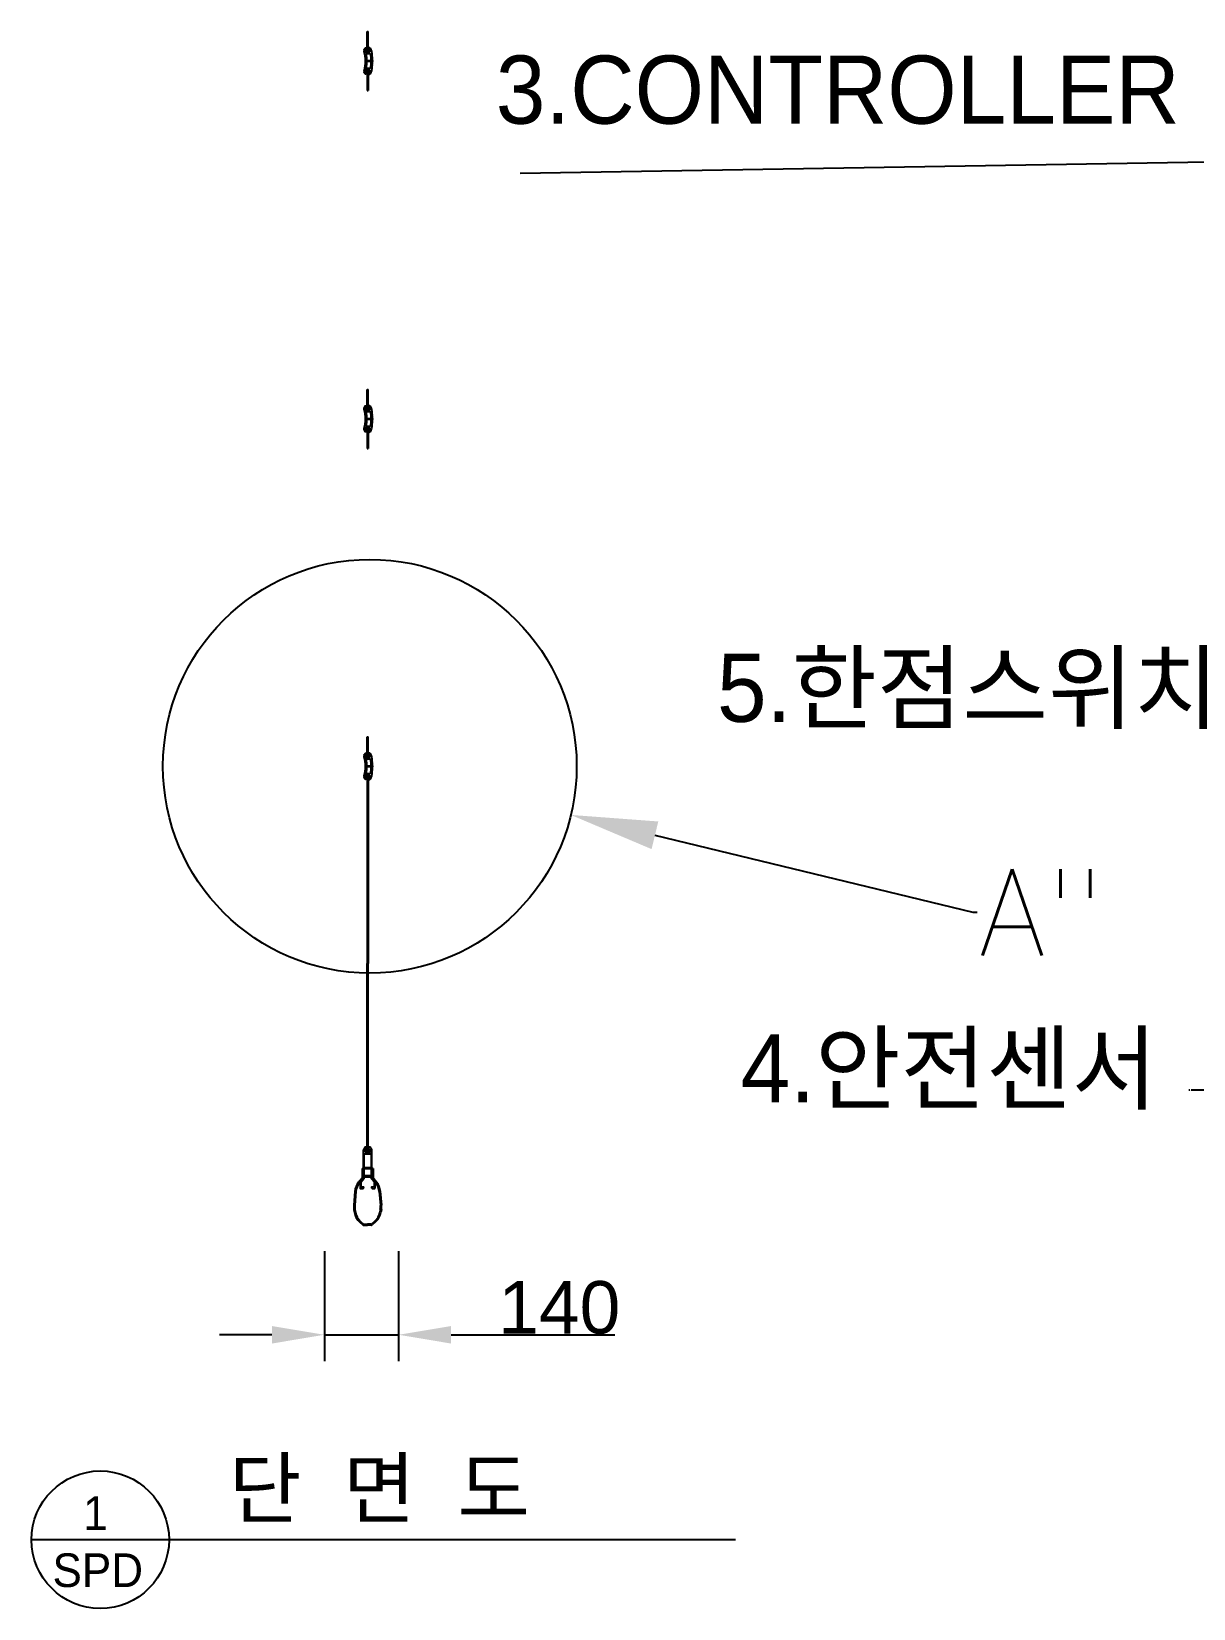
# Model space of a CAD drawing. Header units: millimetres. Extents: x 150937 to 394412, y 327166 to 584759.
# Drawn here: x 224450 to 226665, y 383134 to 386141 of the extents above; entities that cross this region are included whole.
import ezdxf
from ezdxf import colors
from ezdxf.entities.mleader import LeaderData, LeaderLine
from ezdxf.enums import TextEntityAlignment as Align
from ezdxf.math import Vec2, Vec3

# ---------------------------------------------------------------- set-up
doc = ezdxf.new("R2010")
doc.units = ezdxf.units.MM
doc.linetypes.add('CEN', pattern=[62, 60, -1, 0, -1])
doc.layers.add('3', color=3, linetype='Continuous')
doc.layers.add('AM_4', color=3, linetype='Continuous')
doc.layers.add('지시선', color=1, linetype='CEN', lineweight=20)
doc.layers.add('지시선문자', color=40, linetype='Continuous', lineweight=20)
doc.styles.add('ROMANS', font='romans.shx')
doc.styles.get("Standard").update_dxf_attribs({"font": 'arial.ttf'})
doc.styles.add('굴림', font='')
doc.styles.add('돋움', font='')
doc.styles.get('굴림').set_extended_font_data('Gulim')
doc.styles.get('돋움').set_extended_font_data('Dotum')
doc.dimstyles.new('ISO-25', dxfattribs={"dimtxt": 2.5, "dimasz": 2.5, "dimexe": 1.25, "dimexo": 0.625, "dimtad": 1, "dimtxsty": 'Standard', "dimcen": 2.5, "dimadec": 0, "dimazin": 0, "dimtfac": 1, "dimtmove": 0, "dimatfit": 3, "dimfxl": 0, "dimarcsym": 0})
doc.dimstyles.new('양쪽화살표지름', dxfattribs={"dimtxt": 3.5, "dimasz": 3.5, "dimexe": 2, "dimexo": 1.5, "dimgap": 0.8, "dimtad": 1, "dimdsep": 46, "dimtxsty": 'Standard', "dimcen": 0, "dimclrd": 1, "dimclre": 1, "dimclrt": 2, "dimazin": 2, "dimtfac": 1, "dimtmove": 0, "dimatfit": 1, "dimfxl": 0, "dimlwd": 25, "dimlwe": 25, "dimarcsym": 0})

# ---------------------------------------------------------------- blocks, each defined once
blk = doc.blocks.new('bottom c-1 side2')
for p, q in [((-1, 897.7), (-1, 931.2)), ((-1, 931.2), (1, 931.2)), ((0, 897.9), (0, 931.2)), ((1, 897.7), (1, 931.2)), ((-1, 852.1), (-1, 818.7)), ((-1, 852.1), (1, 852.1)), ((-1, 848.7), (-1, 499)), ((0, 851.9), (0, 818.7)), ((1, 852.1), (1, 818.7)), ((1, 848.7), (1, 499)), ((-1, 818.7), (1, 818.7)), ((-1, 143.8), (-1, 499)), ((1, 143.8), (1, 499)), ((1, 178.7), (-1, 178.7)), ((0, 143.5), (0, 178.7)), ((1, 143.8), (1, 179)), ((-14.7, 84.8), (-10.3, 90.2)), ((-10.3, 107.9), (-10.3, 90.2)), ((-10.3, 107.9), (-8.3, 107.9)), ((10.3, 107.9), (8.3, 107.9)), ((10.3, 107.9), (10.3, 90.2)), ((14.7, 84.8), (10.3, 90.2)), ((-24.2, 64.4), (-26.5, 37.7)), ((-22.2, 64.2), (-24.5, 37.6)), ((-17.1, 81.9), (-14.7, 84.8)), ((-15.6, 80.6), (-13.2, 83.5)), ((15.6, 80.6), (13.2, 83.5)), ((17.1, 81.9), (14.7, 84.8)), ((22.2, 64.2), (24.5, 37.6)), ((24.2, 64.4), (26.5, 37.7)), ((-26.2, 29.6), (-25.2, 24.2)), ((-24.2, 29.9), (-23.3, 24.5)), ((-14.6, 5.4), (-8.9, 0.5)), ((-13.3, 6.9), (-7.6, 2)), ((-7.6, 0), (0, 0)), ((-6.3, 1.5), (0, 1.5)), ((6.3, 1.5), (0, 1.5)), ((7.6, 0), (0, 0)), ((13.3, 6.9), (7.6, 2)), ((14.6, 5.4), (8.9, 0.5)), ((24.2, 29.9), (23.3, 24.5)), ((26.2, 29.6), (25.2, 24.2))]:
    blk.add_line(p, q)
for points in [[(1.3, 899.2, -0.317583), (0.7, 900.1, -0.525667), (1.9, 901.1, -0.26023), (6.3, 896.5, -0.042202), (8.7, 881.9), (8.3, 881.4), (8.8, 880.9, -0.016952), (9, 874.9, -0.016952), (8.8, 869), (8.3, 868.4), (8.7, 868, -0.042202), (6.3, 853.3, -0.260031), (2, 848.7, -0.506732), (0.7, 849.7, -0.334191), (1.3, 850.7, 3.653755), (-3.2, 851.6, -0.191193), (-2.9, 850.9, -0.633527), (-4.5, 850.3, -0.182471), (-6.5, 854.4), (-6, 854.9), (-6.5, 855.4, -0.043451), (-6.3, 856.5, 0.062062), (-4, 874.9, 0.062062), (-6.3, 893.3, -0.043451), (-6.5, 894.4), (-6, 894.9), (-6.5, 895.4, -0.182471), (-4.5, 899.6, -0.633527), (-2.9, 898.9, -0.191193), (-3.2, 898.3, 3.651156)], [(-1, 875.9), (6, 875.9, 0.421123), (7, 876.9, 0.031026), (6.1, 887.6, 0.371616), (5.1, 888.4), (-2, 888.4, 0.46218), (-3, 887.3, -0.03384), (-2, 876.9, 0.406722)], [(-2, 872.9, -0.03384), (-3, 862.6, 0.46218), (-2, 861.4), (5.1, 861.4, 0.371616), (6.1, 862.3, 0.031026), (7, 872.9, 0.421123), (6, 873.9), (-1, 873.9, 0.406722)], [(8.3, 141.5, 0.245753), (4.7, 148.3, 0.605455), (1.8, 146.8, 0.245753), (2.6, 145.2, -3.193736), (-2.6, 145.2, 0.245753), (-1.8, 146.8, 0.605455), (-4.7, 148.3, 0.245753), (-8.3, 141.5), (-8.3, 122.8), (-8, 122.5), (-8.3, 122.2), (-8.3, 100.8), (-8, 100.5), (-8.3, 100.2), (-8.3, 89.9, -0.17279), (-8.5, 89.3), (-13.7, 82.9, 0.160373), (-14.1, 81.7), (-14.1, 76.6), (-13.6, 76.1), (-14.1, 75.6), (-14.1, 70.2, 0.414214), (-13.8, 69.9), (-9.5, 69.9, 0.462498), (-7.5, 72.2, 0.295659), (-7.8, 72.4), (-10.3, 72.4, -0.414214), (-12.3, 74.4), (-12.3, 82.3), (-7, 88.8, 0.173142), (-6.8, 89.4), (-6.8, 92.3), (0.5, 92.3), (6.8, 92.3), (6.8, 89.4, 0.173142), (7, 88.8), (12.3, 82.3), (12.3, 74.4, -0.414214), (10.3, 72.4), (7.8, 72.4, 0.295659), (7.5, 72.2, 0.462498), (9.5, 69.9), (13.8, 69.9, 0.414214), (14.1, 70.2), (14.1, 75.6), (13.6, 76.1), (14.1, 76.6), (14.1, 81.7, 0.185259), (13.6, 83), (8.5, 89.3, -0.17279), (8.3, 89.9), (8.3, 100.2), (8, 100.5), (8.3, 100.8), (8.3, 122.2), (8, 122.5), (8.3, 122.8)], [(6.8, 109.7, -0.414214), (6.5, 109.4), (-6.5, 109.4, -0.414214), (-6.8, 109.7), (-6.8, 135.3, -0.414214), (-6.5, 135.6), (6.5, 135.6, -0.414214), (6.8, 135.3)], [(6.5, 107.9, -0.414214), (6.8, 107.6), (6.8, 94.1), (-6.8, 94.1), (-6.8, 107.6, -0.414214), (-6.5, 107.9)]]:
    blk.add_lwpolyline(points, format="xyb", close=True)
for centre in [(0, 894.9), (0, 854.9), (0, 141.5)]:
    blk.add_circle(centre, 2)
for centre, radius, start, end in [((0, 894.9), 3, 109.4712, 70.5288), ((0, 854.9), 3, 289.4712, 250.5288), ((0, 141.5), 2.5, 113.5782, 66.4218), ((0, 141.5), 2.5, 62.6129, 66.4218), ((7.6, 61.6), 32, 140.7866, 175.1004), ((7.6, 61.6), 30, 140.7866, 175.1004), ((-7.6, 61.6), 30, 4.8996, 39.2134), ((-7.6, 61.6), 32, 4.8996, 39.2134), ((5.4, 35), 32, 175.1004, 189.7555), ((5.4, 35), 30, 175.1004, 189.7555), ((-5.4, 35), 30, 350.2445, 4.8996), ((-5.4, 35), 32, 350.2445, 4.8996), ((6.3, 29.6), 32, 189.7555, 229.2548), ((6.3, 29.6), 30, 189.7555, 229.2548), ((-7.6, 2), 2, 229.2548, 270), ((-6.3, 3.5), 2, 229.2548, 270), ((6.3, 3.5), 2, 270, 310.7452), ((7.6, 2), 2, 270, 310.7452), ((-6.3, 29.6), 30, 310.7452, 350.2445), ((-6.3, 29.6), 32, 310.7452, 350.2445)]:
    blk.add_arc(centre, radius, start, end)
blk = doc.blocks.new('winbar2')
for p, q in [((-1, 79.1), (-1, 112.5)), ((-1, 112.5), (1, 112.5)), ((0, 79.2), (0, 112.5)), ((1, 79.1), (1, 112.5)), ((-1, 33.4), (-1, 0)), ((-1, 33.4), (1, 33.4)), ((0, 33.2), (0, 0)), ((1, 33.4), (1, 0)), ((-1, 0), (1, 0))]:
    blk.add_line(p, q)
for points in [[(1.3, 80.5, -0.317583), (0.7, 81.4, -0.525667), (1.9, 82.4, -0.26023), (6.3, 77.8, -0.042202), (8.7, 63.2), (8.3, 62.7), (8.8, 62.2, -0.016952), (9, 56.2, -0.016952), (8.8, 50.3), (8.3, 49.7), (8.7, 49.3, -0.042202), (6.3, 34.7, -0.260031), (2, 30, -0.506732), (0.7, 31, -0.334191), (1.3, 32, 3.653755), (-3.2, 32.9, -0.191193), (-2.9, 32.2, -0.633527), (-4.5, 31.6, -0.182471), (-6.5, 35.8), (-6, 36.2), (-6.5, 36.7, -0.043451), (-6.3, 37.8, 0.062062), (-4, 56.2, 0.062062), (-6.3, 74.7, -0.043451), (-6.5, 75.8), (-6, 76.2), (-6.5, 76.7, -0.182471), (-4.5, 80.9, -0.633527), (-2.9, 80.3, -0.191193), (-3.2, 79.6, 3.651156)], [(-1, 57.2), (6, 57.2, 0.421123), (7, 58.3, 0.031026), (6.1, 68.9, 0.371616), (5.1, 69.7), (-2, 69.7, 0.46218), (-3, 68.6, -0.03384), (-2, 58.2, 0.406722)], [(-2, 54.3, -0.03384), (-3, 43.9, 0.46218), (-2, 42.7), (5.1, 42.7, 0.371616), (6.1, 43.6, 0.031026), (7, 54.2, 0.421123), (6, 55.2), (-1, 55.2, 0.406722)]]:
    blk.add_lwpolyline(points, format="xyb", close=True)
for centre in [(0, 76.2), (0, 36.2)]:
    blk.add_circle(centre, 2)
for centre, start, end in [((0, 76.2), 109.4712, 70.5288), ((0, 36.2), 289.4712, 250.5288)]:
    blk.add_arc(centre, 3, start, end)
blk = doc.blocks.new('text side')
blk.add_line((1342.3, 0), (0, 0))
blk.add_circle((131.1, 0), 131.1)
at = {"layer": '3', "style": '굴림'}
blk.add_text('단  면  도 ', height=110, dxfattribs=at).set_placement((376.2, 43.2))
for s, height, p in [('1', 64.2, (121.8, 50.9)), ('SPD', 64.17, (126.3, -58.1))]:
    blk.add_text(s, height=height, dxfattribs=at).set_placement(p, align=Align.MIDDLE_CENTER)
blk = doc.blocks.new('*D80')
at = {"color": 161, "lineweight": -2, "transparency": 16777216}
for p, q in [((-2641.7, -50), (-2641.7, -259.2)), ((-2500, -50), (-2500, -259.2)), ((-2741.7, -209.2), (-2841.7, -209.2)), ((-2641.7, -209.2), (-2500, -209.2)), ((-2400, -209.2), (-2087.6, -209.2))]:
    blk.add_line(p, q, dxfattribs=at)
at = {"color": 161, "transparency": 16777216}
for points in [[(-2741.7, -192.5), (-2741.7, -225.9), (-2641.7, -209.2)], [(-2400, -192.5), (-2400, -225.9), (-2500, -209.2)]]:
    blk.add_solid(points, dxfattribs=at)
at = {"color": 6, "transparency": 16777216, "insert": (-2193.8, -157.5), "char_height": 100, "attachment_point": 5}
blk.add_mtext('140', dxfattribs=at)
blk = doc.blocks.new('*D81')
at = {"color": 161, "lineweight": -2, "transparency": 16777216}
for p, q in [((-121.8, -50), (-121.8, -257.5)), ((0, -50), (0, -257.5)), ((-221.8, -207.5), (-534.2, -207.5)), ((0, -207.5), (-121.8, -207.5)), ((100, -207.5), (200, -207.5))]:
    blk.add_line(p, q, dxfattribs=at)
at = {"color": 161, "transparency": 16777216}
for points in [[(-221.8, -190.9), (-221.8, -224.2), (-121.8, -207.5)], [(100, -190.9), (100, -224.2), (0, -207.5)]]:
    blk.add_solid(points, dxfattribs=at)
at = {"color": 6, "transparency": 16777216, "insert": (-428, -155.8), "char_height": 100, "attachment_point": 5}
blk.add_mtext('120', dxfattribs=at)
blk = doc.blocks.new('arrow_A')
blk.add_circle((0, 0), 394.4)
at = {"layer": '지시선문자'}
ml = blk.add_multileader_mtext('Standard', dxfattribs=at)
ml.set_content('A"', color=256, style='ROMANS')
ml.set_leader_properties(color=1)
ml.build(insert=Vec2(0, 0))
ml.multileader.update_dxf_attribs({"arrow_head_size": 165})
ctx = ml.context
ctx.base_point, ctx.char_height, ctx.arrow_head_size, ctx.landing_gap_size, ctx.plane_origin = Vec3(1158, -278.5), 165, 165, 3.3, Vec3(-813.1, 1867.3)
notes = []
notes.append((ctx, [(1, (1, 1, 0), (1150, -278.5), (1, 0), 8, [(0, [(383.3, -92.8)], 0, [])])]))
ctx.mtext.insert, ctx.mtext.flow_direction = Vec3(1161.3, -196), 5
for ctx, leaders in notes:
    for number, flags, end, landing, length, lines in leaders:
        leader = LeaderData()
        leader.index, (leader.has_last_leader_line, leader.has_dogleg_vector, leader.attachment_direction) = number, flags
        leader.last_leader_point, leader.dogleg_vector, leader.dogleg_length = Vec3(end), Vec3(landing), length
        for number, points, colour, breaks in lines:
            line = LeaderLine()
            line.index, line.vertices, line.color, line.breaks = number, Vec3.list(points), colors.encode_raw_color(colour), breaks
            leader.lines.append(line)
        ctx.leaders.append(leader)
blk = doc.blocks.new('controller')
at = {"layer": '지시선문자', "insert": (-510.6, 1030.4), "char_height": 130, "attachment_point": 3, "style": '돋움'}
blk.add_mtext('{\\C256;3.CONTROLLER}', dxfattribs=at)
at = {"layer": 'AM_4'}
blk.add_leader([(-150.1, 409.4), (-418.1, 827.9), (-1768.2, 805.7)], dimstyle='양쪽화살표지름', override={"dimasz": 120, "dimgap": 0.8, "dimtad": 0}, dxfattribs=at)
blk = doc.blocks.new('지시선_photosensor')
at = {"layer": '지시선문자', "insert": (-1033.6, -226), "char_height": 130, "attachment_point": 3, "style": '돋움'}
blk.add_mtext('4.안전센서', dxfattribs=at)
at = {"layer": '지시선', "annotation_type": 0, "has_hookline": 1, "hookline_direction": 1, "text_width": 852.7}
blk.add_leader([(-0.9, 5.3), (-350.3, -332.4), (-973.6, -332.4)], dimstyle='양쪽화살표지름', override={"dimasz": 120, "dimgap": 0.8, "dimtad": 0}, dxfattribs=at)
blk = doc.blocks.new('1point')
blk.add_hatch(color=1).paths.add_polyline_path([(17.6, 0, 1), (-17.6, 0, 1)])
at = {"color": 1}
blk.add_circle((0, 0), 17.6, dxfattribs=at)
at = {"layer": '지시선문자', "insert": (-875.5, -110.3), "char_height": 130, "width": 1034.532, "attachment_point": 3, "style": '돋움'}
blk.add_mtext('{\\C256;5.한점스위치}', dxfattribs=at)
at = {"layer": '지시선'}
blk.add_leader([(-17, -4.6), (-680.8, -184.9), (-830, -184.6)], dimstyle='양쪽화살표지름', override={"dimasz": 120, "dimgap": 0.8, "dimtad": 0}, dxfattribs=at)
blk = doc.blocks.new('치수선_120_140')
dim = blk.add_linear_dim(base=(0, -207.5), p1=(-121.8, 0), p2=(0, 0), text='120', dimstyle='ISO-25', override={"dimtxt": 100, "dimasz": 100, "dimexe": 50, "dimexo": 50, "dimdec": 0, "dimclrd": 161, "dimclre": 161, "dimclrt": 6})
dim.commit()
dim.dimension.update_dxf_attribs({"geometry": '*D81', "text_midpoint": (-428, -207.5), "dimtype": 128})
dim = blk.add_linear_dim(base=(-2500, -209.2), p1=(-2641.7, 0), p2=(-2500, 0), text='140', dimstyle='ISO-25', override={"dimtxt": 100, "dimasz": 100, "dimexe": 50, "dimexo": 50, "dimdec": 0, "dimclrd": 161, "dimclre": 161, "dimclrt": 6})
dim.commit()
dim.dimension.update_dxf_attribs({"geometry": '*D80', "text_midpoint": (-2193.8, -157.5)})

msp = doc.modelspace()

# ---------------------------------------------------------------- block references
for name, p in [('winbar2', (225090.359, 386028.787)), ('controller', (227149.559, 385065.127)), ('winbar2', (225090.359, 385346.287)), ('arrow_A', (225094.559, 384740.127)), ('1point', (227589.559, 385065.127)), ('bottom c-1 side2', (225090.359, 383865.127)), ('지시선_photosensor', (227629.559, 384455.127)), ('치수선_120_140', (227649.559, 383865.127)), ('text side', (224449.559, 383265.127))]:
    msp.add_blockref(name, p)

doc.saveas('drawing.dxf')
